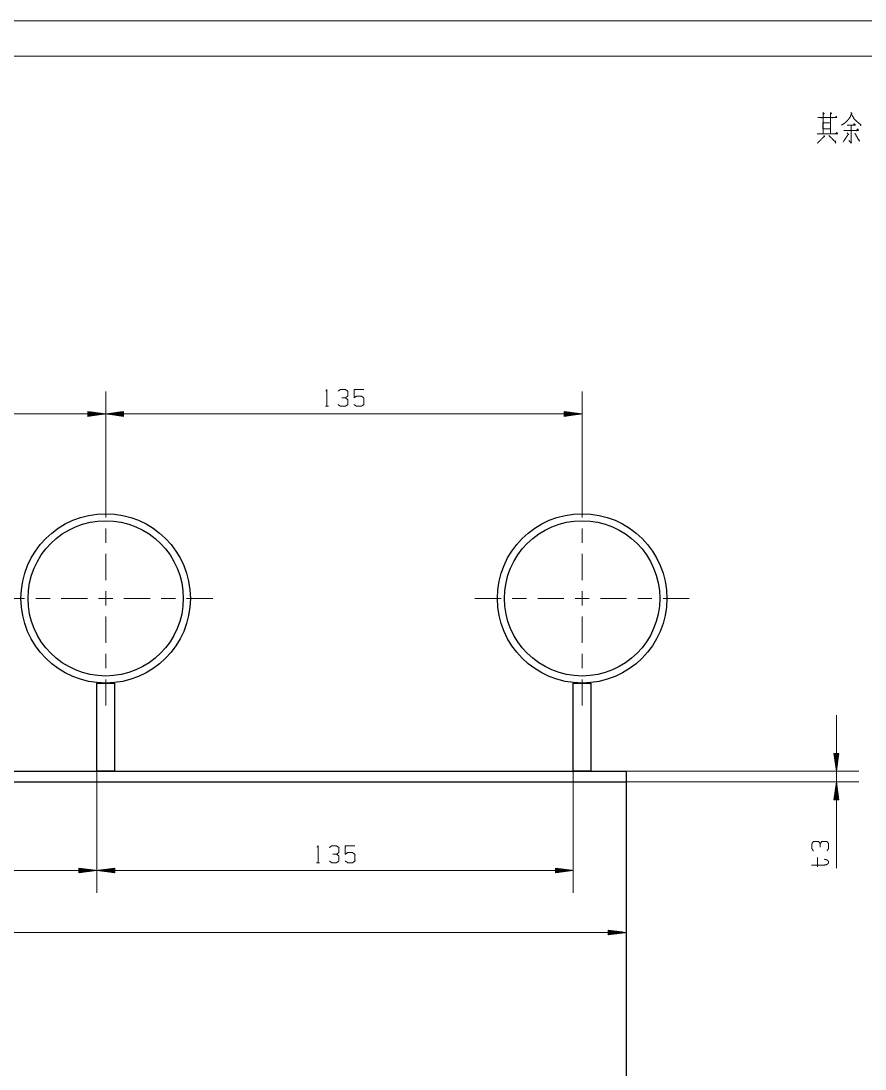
# Model space of a CAD drawing. Header units: millimetres. Extents: x 2210 to 79821, y -19430 to 2344.
# Drawn here: x 12529.4 to 12648.9, y 1641.3 to 1789.8 of the extents above; entities that cross this region are included whole.
import ezdxf

# ---------------------------------------------------------------- set-up
doc = ezdxf.new("R2010")
doc.units = ezdxf.units.MM
doc.layers.add('101', color=7, linetype='Continuous', true_color=0xffffff)

msp = doc.modelspace()

# ---------------------------------------------------------------- linework, layer by layer
msp.add_line((12615.11, 1682.01), (12615.11, 1606.69))
at = {"layer": '101', "color": 133, "linetype": 'Continuous', "lineweight": 18}
for p, q in [((12726.67, 1789.82), (12306.67, 1789.82)), ((12721.67, 1784.82), (12331.67, 1784.82))]:
    msp.add_line(p, q, dxfattribs=at)
at = {"layer": '101', "color": 22, "linetype": 'Continuous', "lineweight": 18}
for p, q in [((12541.36, 1723.18), (12541.36, 1737.31)), ((12541.36, 1723.18), (12541.36, 1737.31)), ((12608.86, 1723.18), (12608.86, 1737.31)), ((12471.36, 1734.14), (12541.36, 1734.14)), ((12538.82, 1734.47), (12538.85, 1734.47)), ((12538.82, 1734.47), (12538.85, 1734.47)), ((12538.82, 1734.47), (12538.82, 1733.8)), ((12541.36, 1734.14), (12538.82, 1734.47)), ((12538.82, 1734.42), (12539.24, 1734.42)), ((12538.82, 1734.37), (12539.62, 1734.37)), ((12538.82, 1734.32), (12540.01, 1734.32)), ((12538.82, 1734.27), (12540.39, 1734.27)), ((12538.82, 1734.22), (12540.78, 1734.22)), ((12538.82, 1734.16), (12541.17, 1734.16)), ((12538.82, 1733.8), (12541.36, 1734.14)), ((12538.82, 1734.11), (12541.17, 1734.11)), ((12538.82, 1734.06), (12540.78, 1734.06)), ((12538.82, 1734.01), (12540.39, 1734.01)), ((12538.82, 1733.96), (12540.01, 1733.96)), ((12538.82, 1733.91), (12539.62, 1733.91)), ((12538.82, 1733.86), (12539.24, 1733.86)), ((12538.82, 1733.81), (12538.85, 1733.81)), ((12538.82, 1733.81), (12538.85, 1733.81)), ((12543.9, 1734.47), (12541.36, 1734.14)), ((12541.36, 1734.14), (12543.9, 1733.8)), ((12541.36, 1734.14), (12608.86, 1734.14)), ((12543.9, 1734.16), (12541.55, 1734.16)), ((12543.9, 1734.11), (12541.55, 1734.11)), ((12543.9, 1734.22), (12541.94, 1734.22)), ((12543.9, 1734.06), (12541.94, 1734.06)), ((12543.9, 1734.27), (12542.32, 1734.27)), ((12543.9, 1734.01), (12542.32, 1734.01)), ((12543.9, 1734.32), (12542.71, 1734.32)), ((12543.9, 1733.96), (12542.71, 1733.96)), ((12543.9, 1734.37), (12543.09, 1734.37)), ((12543.9, 1733.91), (12543.09, 1733.91)), ((12543.9, 1734.42), (12543.48, 1734.42)), ((12543.9, 1733.86), (12543.48, 1733.86)), ((12543.9, 1734.47), (12543.87, 1734.47)), ((12543.9, 1734.47), (12543.87, 1734.47)), ((12543.9, 1733.81), (12543.87, 1733.81)), ((12543.9, 1733.81), (12543.87, 1733.81)), ((12543.9, 1733.8), (12543.9, 1734.47)), ((12606.32, 1734.47), (12606.35, 1734.47)), ((12606.32, 1734.47), (12606.35, 1734.47)), ((12606.32, 1734.47), (12606.32, 1733.8)), ((12608.86, 1734.14), (12606.32, 1734.47)), ((12606.32, 1734.42), (12606.74, 1734.42)), ((12606.32, 1734.37), (12607.12, 1734.37)), ((12606.32, 1734.32), (12607.51, 1734.32)), ((12606.32, 1734.27), (12607.89, 1734.27)), ((12606.32, 1734.22), (12608.28, 1734.22)), ((12606.32, 1734.16), (12608.67, 1734.16)), ((12606.32, 1733.8), (12608.86, 1734.14)), ((12606.32, 1734.11), (12608.67, 1734.11)), ((12606.32, 1734.06), (12608.28, 1734.06)), ((12606.32, 1734.01), (12607.89, 1734.01)), ((12606.32, 1733.96), (12607.51, 1733.96)), ((12606.32, 1733.91), (12607.12, 1733.91)), ((12606.32, 1733.86), (12606.74, 1733.86)), ((12606.32, 1733.81), (12606.35, 1733.81)), ((12606.32, 1733.81), (12606.35, 1733.81)), ((12644.88, 1691.44), (12644.88, 1669.79)), ((12644.54, 1686.05), (12644.88, 1683.51)), ((12645.21, 1686.05), (12644.54, 1686.05)), ((12644.55, 1686.05), (12644.55, 1686.02)), ((12644.55, 1686.05), (12644.55, 1686.02)), ((12644.6, 1686.05), (12644.6, 1685.63)), ((12644.65, 1686.05), (12644.65, 1685.24)), ((12644.7, 1686.05), (12644.7, 1684.86)), ((12644.75, 1686.05), (12644.75, 1684.47)), ((12644.8, 1686.05), (12644.8, 1684.09)), ((12644.85, 1686.05), (12644.85, 1683.7)), ((12644.88, 1683.51), (12645.21, 1686.05)), ((12644.9, 1686.05), (12644.9, 1683.7)), ((12644.95, 1686.05), (12644.95, 1684.09)), ((12645, 1686.05), (12645, 1684.47)), ((12645.05, 1686.05), (12645.05, 1684.86)), ((12645.1, 1686.05), (12645.1, 1685.24)), ((12645.15, 1686.05), (12645.15, 1685.63)), ((12645.21, 1686.05), (12645.21, 1686.02)), ((12645.21, 1686.05), (12645.21, 1686.02)), ((12540.11, 1683.51), (12540.11, 1666.29)), ((12540.11, 1683.51), (12540.11, 1666.29)), ((12607.61, 1683.51), (12607.61, 1666.29)), ((12615.11, 1683.51), (12648.05, 1683.51)), ((12615.11, 1682.01), (12648.05, 1682.01)), ((12615.11, 1682.01), (12615.11, 1657.49)), ((12644.88, 1682.01), (12644.54, 1679.47)), ((12644.75, 1679.47), (12644.75, 1681.04)), ((12644.8, 1679.47), (12644.8, 1681.43)), ((12644.85, 1679.47), (12644.85, 1681.81)), ((12645.21, 1679.47), (12644.88, 1682.01)), ((12644.9, 1679.47), (12644.9, 1681.81)), ((12644.95, 1679.47), (12644.95, 1681.43)), ((12645, 1679.47), (12645, 1681.04)), ((12644.6, 1679.47), (12644.6, 1679.88)), ((12644.65, 1679.47), (12644.65, 1680.27)), ((12644.7, 1679.47), (12644.7, 1680.66)), ((12645.05, 1679.47), (12645.05, 1680.66)), ((12645.1, 1679.47), (12645.1, 1680.27)), ((12645.15, 1679.47), (12645.15, 1679.88)), ((12644.54, 1679.47), (12645.21, 1679.47)), ((12644.55, 1679.47), (12644.55, 1679.5)), ((12644.55, 1679.47), (12644.55, 1679.5)), ((12645.21, 1679.47), (12645.21, 1679.5)), ((12645.21, 1679.47), (12645.21, 1679.5)), ((12540.11, 1669.47), (12470.11, 1669.47)), ((12537.57, 1669.8), (12537.6, 1669.8)), ((12537.57, 1669.8), (12537.6, 1669.8)), ((12537.57, 1669.8), (12537.57, 1669.13)), ((12540.11, 1669.47), (12537.57, 1669.8)), ((12537.57, 1669.75), (12537.99, 1669.75)), ((12537.57, 1669.7), (12538.37, 1669.7)), ((12537.57, 1669.65), (12538.76, 1669.65)), ((12537.57, 1669.6), (12539.14, 1669.6)), ((12537.57, 1669.54), (12539.53, 1669.54)), ((12537.57, 1669.49), (12539.92, 1669.49)), ((12537.57, 1669.13), (12540.11, 1669.47)), ((12537.57, 1669.44), (12539.92, 1669.44)), ((12537.57, 1669.39), (12539.53, 1669.39)), ((12537.57, 1669.34), (12539.14, 1669.34)), ((12537.57, 1669.29), (12538.76, 1669.29)), ((12537.57, 1669.24), (12538.37, 1669.24)), ((12537.57, 1669.19), (12537.99, 1669.19)), ((12542.65, 1669.8), (12540.11, 1669.47)), ((12540.11, 1669.47), (12542.65, 1669.13)), ((12540.11, 1669.47), (12607.61, 1669.47)), ((12542.65, 1669.49), (12540.3, 1669.49)), ((12542.65, 1669.44), (12540.3, 1669.44)), ((12542.65, 1669.54), (12540.69, 1669.54)), ((12542.65, 1669.39), (12540.69, 1669.39)), ((12542.65, 1669.6), (12541.07, 1669.6)), ((12542.65, 1669.34), (12541.07, 1669.34)), ((12542.65, 1669.65), (12541.46, 1669.65)), ((12542.65, 1669.29), (12541.46, 1669.29)), ((12542.65, 1669.7), (12541.84, 1669.7)), ((12542.65, 1669.24), (12541.84, 1669.24)), ((12542.65, 1669.75), (12542.23, 1669.75)), ((12542.65, 1669.19), (12542.23, 1669.19)), ((12542.65, 1669.8), (12542.62, 1669.8)), ((12542.65, 1669.8), (12542.62, 1669.8)), ((12542.65, 1669.13), (12542.65, 1669.8)), ((12605.07, 1669.8), (12605.1, 1669.8)), ((12605.07, 1669.8), (12605.1, 1669.8)), ((12605.07, 1669.8), (12605.07, 1669.13)), ((12607.61, 1669.47), (12605.07, 1669.8)), ((12605.07, 1669.75), (12605.49, 1669.75)), ((12605.07, 1669.7), (12605.87, 1669.7)), ((12605.07, 1669.65), (12606.26, 1669.65)), ((12605.07, 1669.6), (12606.64, 1669.6)), ((12605.07, 1669.54), (12607.03, 1669.54)), ((12605.07, 1669.49), (12607.42, 1669.49)), ((12605.07, 1669.13), (12607.61, 1669.47)), ((12605.07, 1669.44), (12607.42, 1669.44)), ((12605.07, 1669.39), (12607.03, 1669.39)), ((12605.07, 1669.34), (12606.64, 1669.34)), ((12605.07, 1669.29), (12606.26, 1669.29)), ((12605.07, 1669.24), (12605.87, 1669.24)), ((12605.07, 1669.19), (12605.49, 1669.19)), ((12537.57, 1669.14), (12537.6, 1669.14)), ((12537.57, 1669.14), (12537.6, 1669.14)), ((12542.65, 1669.14), (12542.62, 1669.14)), ((12542.65, 1669.14), (12542.62, 1669.14)), ((12605.07, 1669.14), (12605.1, 1669.14)), ((12605.07, 1669.14), (12605.1, 1669.14)), ((12407.61, 1660.67), (12615.11, 1660.67)), ((12612.57, 1661), (12612.6, 1661)), ((12612.57, 1661), (12612.6, 1661)), ((12612.57, 1661), (12612.57, 1660.33)), ((12615.11, 1660.67), (12612.57, 1661)), ((12612.57, 1660.95), (12612.99, 1660.95)), ((12612.57, 1660.9), (12613.37, 1660.9)), ((12612.57, 1660.84), (12613.76, 1660.84)), ((12612.57, 1660.79), (12614.14, 1660.79)), ((12612.57, 1660.74), (12614.53, 1660.74)), ((12612.57, 1660.69), (12614.92, 1660.69)), ((12612.57, 1660.33), (12615.11, 1660.67)), ((12612.57, 1660.64), (12614.92, 1660.64)), ((12612.57, 1660.59), (12614.53, 1660.59)), ((12612.57, 1660.54), (12614.14, 1660.54)), ((12612.57, 1660.49), (12613.76, 1660.49)), ((12612.57, 1660.44), (12613.37, 1660.44)), ((12612.57, 1660.39), (12612.99, 1660.39)), ((12612.57, 1660.34), (12612.6, 1660.34)), ((12612.57, 1660.34), (12612.6, 1660.34))]:
    msp.add_line(p, q, dxfattribs=at)
at = {"layer": '101', "color": 72, "linetype": 'Continuous', "lineweight": 18}
for p, q in [((12572.49, 1735.23), (12572.91, 1735.23)), ((12642.21, 1669.96), (12642.21, 1671.29)), ((12571.24, 1670.56), (12571.66, 1670.56))]:
    msp.add_line(p, q, dxfattribs=at)
at = {"layer": '101', "color": 151, "linetype": 'Continuous', "lineweight": 18}
for p, q in [((12541.36, 1719.48), (12541.36, 1723.18)), ((12608.86, 1719.48), (12608.86, 1723.18)), ((12541.36, 1715.89), (12541.36, 1717.89)), ((12608.86, 1715.89), (12608.86, 1717.89)), ((12541.36, 1710.6), (12541.36, 1714.3)), ((12608.86, 1710.6), (12608.86, 1714.3)), ((12529.88, 1708.01), (12526.18, 1708.01)), ((12533.48, 1708.01), (12531.47, 1708.01)), ((12538.77, 1708.01), (12535.07, 1708.01)), ((12540.36, 1708.01), (12542.36, 1708.01)), ((12541.36, 1707), (12541.36, 1709.01)), ((12543.95, 1708.01), (12547.65, 1708.01)), ((12549.24, 1708.01), (12551.24, 1708.01)), ((12552.83, 1708.01), (12556.53, 1708.01)), ((12597.38, 1708.01), (12593.68, 1708.01)), ((12600.98, 1708.01), (12598.97, 1708.01)), ((12606.27, 1708.01), (12602.57, 1708.01)), ((12607.86, 1708.01), (12609.86, 1708.01)), ((12608.86, 1707), (12608.86, 1709.01)), ((12611.45, 1708.01), (12615.15, 1708.01)), ((12616.74, 1708.01), (12618.74, 1708.01)), ((12620.33, 1708.01), (12624.03, 1708.01)), ((12541.36, 1705.42), (12541.36, 1701.72)), ((12608.86, 1705.42), (12608.86, 1701.72)), ((12541.36, 1700.13), (12541.36, 1698.12)), ((12608.86, 1700.13), (12608.86, 1698.12)), ((12541.36, 1696.53), (12541.36, 1692.83)), ((12608.86, 1696.53), (12608.86, 1692.83))]:
    msp.add_line(p, q, dxfattribs=at)
at = {"layer": '101', "color": 163, "linetype": 'Continuous', "lineweight": 25}
for p, q in [((12540.11, 1696.01), (12542.61, 1696.01)), ((12540.11, 1683.51), (12540.11, 1696.01)), ((12542.61, 1696.01), (12542.61, 1683.51)), ((12607.61, 1696.01), (12610.11, 1696.01)), ((12607.61, 1683.51), (12607.61, 1696.01)), ((12610.11, 1696.01), (12610.11, 1683.51)), ((12407.61, 1683.51), (12615.11, 1683.51)), ((12542.61, 1683.51), (12540.11, 1683.51)), ((12610.11, 1683.51), (12607.61, 1683.51)), ((12615.11, 1683.51), (12615.11, 1682.01)), ((12407.61, 1682.01), (12615.11, 1682.01))]:
    msp.add_line(p, q, dxfattribs=at)
for centre, radius in [((12541.36, 1708.01), 12), ((12608.86, 1708.01), 12), ((12541.36, 1708.01), 11), ((12608.86, 1708.01), 11)]:
    msp.add_circle(centre, radius, dxfattribs=at)
at = {"layer": '101', "color": 72, "linetype": 'Continuous', "lineweight": 18}
for points, knots in [([(12642.98, 1776.84), (12643.16, 1776.69), (12643, 1776.54), (12643, 1776.84), (12643, 1773.84), (12643, 1776.12), (12642.24, 1776.12), (12644.97, 1776.12), (12644.04, 1776.12), (12644.04, 1776.8), (12644.04, 1773.84), (12644.04, 1775.41), (12642.98, 1775.41), (12642.98, 1774.55), (12644.04, 1774.55), (12644.04, 1773.84), (12642.18, 1773.84), (12645.05, 1773.84), (12644.91, 1774.02), (12644.78, 1773.84)], [0, 0, 0.009717, 0.01862, 0.030836, 0.152989, 0.24613, 0.277436, 0.388627, 0.426411, 0.453896, 0.574522, 0.638652, 0.681834, 0.716953, 0.760134, 0.789145, 0.864711, 0.9813, 0.99065, 1, 1]), ([(12644.07, 1776.61), (12644.2, 1776.72), (12644.04, 1776.84)], [0, 0, 0.471535, 1, 1]), ([(12644.73, 1776.12), (12644.86, 1776.31), (12644.94, 1776.12)], [0, 0, 0.529971, 1, 1]), ([(12646.95, 1776.84), (12647.11, 1776.69), (12647.03, 1776.72), (12646.87, 1776.27), (12646.61, 1775.9), (12646.29, 1775.56), (12646, 1775.3), (12645.62, 1775.07)], [0, 0, 0.086309, 0.12102, 0.309421, 0.490705, 0.673783, 0.828666, 1, 1]), ([(12647, 1776.61), (12647.21, 1776.31), (12647.4, 1775.94), (12647.77, 1775.6), (12648.22, 1775.22), (12648.35, 1775.11), (12648.38, 1775.11), (12648.28, 1774.96)], [0, 0, 0.16272, 0.348027, 0.570218, 0.82989, 0.906889, 0.918635, 1, 1]), ([(12646.39, 1775.07), (12647.59, 1775.07), (12647.4, 1775.26), (12647.27, 1775.07)], [0, 0, 0.707431, 0.863851, 1, 1]), ([(12647, 1775.07), (12647, 1772.49), (12646.63, 1772.9)], [0, 0, 0.823415, 1, 1]), ([(12643.11, 1773.61), (12643.22, 1773.42), (12643.19, 1773.5), (12642.18, 1772.49)], [0, 0, 0.125001, 0.171159, 1, 1]), ([(12643.8, 1773.61), (12644.78, 1772.64), (12644.78, 1772.82), (12644.73, 1772.49)], [0, 0, 0.723289, 0.821343, 1, 1]), ([(12646.39, 1773.99), (12646.63, 1773.72), (12646.58, 1773.84), (12645.84, 1772.67)], [0, 0, 0.190889, 0.257814, 1, 1]), ([(12645.92, 1774.32), (12648.01, 1774.32), (12647.88, 1774.55), (12647.75, 1774.25)], [0, 0, 0.780475, 0.877786, 1, 1]), ([(12647.51, 1773.91), (12648.12, 1772.82), (12648.14, 1772.97), (12648.09, 1772.75)], [0, 0, 0.764772, 0.858208, 1, 1]), ([(12572.56, 1737.41), (12572.7, 1737.61), (12572.7, 1735.23)], [0, 0, 0.093493, 1, 1]), ([(12575.31, 1736.43), (12575.65, 1736.66), (12575.65, 1737.38), (12575.31, 1737.61), (12574.62, 1737.61), (12574.29, 1737.38)], [0, 0, 0.153872, 0.429851, 0.583723, 0.846122, 1, 1]), ([(12576.56, 1735.46), (12576.9, 1735.23), (12577.59, 1735.23), (12577.93, 1735.46), (12577.93, 1736.41), (12577.59, 1736.66), (12576.9, 1736.66), (12576.56, 1736.43), (12576.56, 1737.61), (12577.93, 1737.61)], [0, 0, 0.062229, 0.168345, 0.230571, 0.376815, 0.441265, 0.54738, 0.609609, 0.79049, 1, 1]), ([(12574.31, 1735.46), (12574.62, 1735.23), (12575.31, 1735.23), (12575.65, 1735.46), (12575.65, 1736.18), (12575.31, 1736.43), (12574.8, 1736.43)], [0, 0, 0.124123, 0.343689, 0.472444, 0.703374, 0.836728, 1, 1]), ([(12571.31, 1672.74), (12571.45, 1672.94), (12571.45, 1670.56)], [0, 0, 0.093489, 1, 1]), ([(12574.06, 1671.76), (12574.4, 1671.99), (12574.4, 1672.71), (12574.06, 1672.94), (12573.37, 1672.94), (12573.04, 1672.71)], [0, 0, 0.153877, 0.429855, 0.583732, 0.846129, 1, 1]), ([(12575.31, 1670.79), (12575.65, 1670.56), (12576.34, 1670.56), (12576.68, 1670.79), (12576.68, 1671.74), (12576.34, 1671.99), (12575.65, 1671.99), (12575.31, 1671.76), (12575.31, 1672.94), (12576.68, 1672.94)], [0, 0, 0.062227, 0.168342, 0.230571, 0.376818, 0.441268, 0.547383, 0.60961, 0.79049, 1, 1]), ([(12642.58, 1673.25), (12642.36, 1673.58), (12641.63, 1673.58), (12641.41, 1673.25), (12641.41, 1672.56), (12641.63, 1672.22)], [0, 0, 0.153872, 0.429851, 0.583723, 0.846122, 1, 1]), ([(12643.56, 1672.24), (12643.78, 1672.56), (12643.78, 1673.25), (12643.56, 1673.58), (12642.83, 1673.58), (12642.58, 1673.25), (12642.58, 1672.74)], [0, 0, 0.124124, 0.343691, 0.472447, 0.703379, 0.836733, 1, 1]), ([(12573.06, 1670.79), (12573.37, 1670.56), (12574.06, 1670.56), (12574.4, 1670.79), (12574.4, 1671.51), (12574.06, 1671.76), (12573.55, 1671.76)], [0, 0, 0.124117, 0.343683, 0.472443, 0.70338, 0.836735, 1, 1]), ([(12643.21, 1671.04), (12643.56, 1670.95), (12643.76, 1670.76), (12643.76, 1670.51), (12643.56, 1670.3), (12643.21, 1670.23), (12641.38, 1670.23)], [0, 0, 0.107409, 0.190398, 0.264022, 0.350758, 0.457004, 1, 1])]:
    msp.add_open_spline(points, degree=1, knots=knots, dxfattribs=at)

doc.saveas('drawing.dxf')
